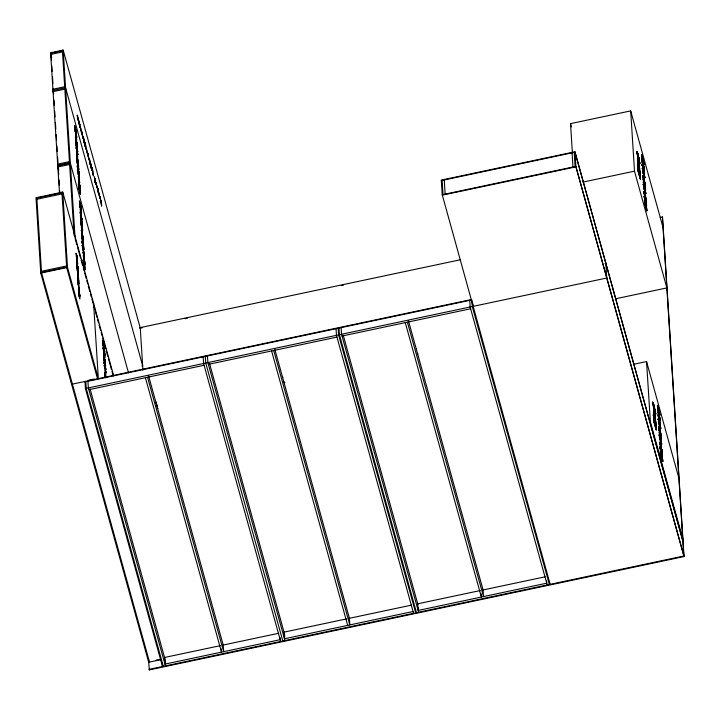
<?xml version="1.0" encoding="UTF-8"?>
<svg xmlns="http://www.w3.org/2000/svg" width="720" height="720" viewBox="0 0 720 720"><rect width="100%" height="100%" fill="white"/><g stroke="black" fill="none" stroke-linecap="round" stroke-linejoin="round"><path stroke-width="1.08" d="M79.371 297.036L79.866 297.891L78.624 293.058L79.254 296.622M643.977 167.913L643.59 167.4L644.112 167.886M645.417 188.604L644.391 184.509M659.844 418.896L659.259 414.936M659.979 418.563L659.457 418.077L659.907 418.896M661.149 439.614L660.609 436.401M661.293 439.281L660.771 438.795L661.095 439.353M644.616 201.87L645.309 205.191L644.751 201.843M660.618 452.52L661.239 455.859L660.897 454.527M85.68 148.023L85.023 144.72M91.647 169.515L90.99 166.221M639.621 166.518L639.45 167.598L639.414 164.853M655.506 418.257L655.038 415.197M644.319 169.434L643.545 164.88M645.498 190.179L644.85 185.598M661.365 440.865L659.754 433.548M637.632 159.354L639.585 167.562M646.794 210.888L646.542 207.342L644.814 201.834M643.122 178.965L644.454 187.002L644.373 184.113M658.872 414.027L659.016 416.97L657.675 408.924M662.67 460.404L661.491 456.111L662.418 460.116M661.626 456.084L661.896 458.199M642.753 162.054L642.78 164.331L641.673 158.274L643.14 166.284L643.005 163.35L643.212 163.755M645.48 188.982L644.067 182.772L644.094 185.049M659.412 415.557L660.051 420.147L658.62 412.731L658.656 415.017M644.499 173.907L642.06 163.89L642.06 164.781M644.346 173.808C645.435 173.268 641.943 160.857 642.105 165.159M645.228 185.418L645.3 184.131M646.245 201.537L644.454 193.635M646.533 206.136L646.029 201.879L644.103 196.119L646.164 204.849M644.733 200.358L646.479 206.172L646.659 205.227M659.808 415.188L657.936 408.888M660.366 424.593L657.927 414.567L660.501 424.566M661.095 436.104L659.304 428.202M662.13 450.504L662.058 452.241L662.058 450.954M660.042 446.814L662.535 456.795L659.97 446.796M637.452 155.16L637.587 157.077M638.388 157.869C640.332 166.275 637.119 157.563 637.533 155.142M655.065 413.289L654.966 411.093L655.092 412.875M644.076 181.602L645.111 184.248L642.789 175.392L643.734 180.9L645.354 185.391M642.924 175.365L643.077 177.453M645.723 200.439C647.622 203.706 644.355 189.576 643.806 192.402M643.941 191.484L645.462 199.575M653.229 402.912L653.346 405.225L653.292 402.921L654.399 406.467M637.587 153.486L638.928 158.823L637.506 153.441L637.902 155.457M653.472 404.082L654.795 409.5L653.337 404.109L654.066 407.808M637.893 157.275L639.045 161.424L637.776 156.078M653.751 406.917L654.858 412.011M653.625 406.845L653.94 408.843M644.319 173.403L642.303 165.042L644.247 172.773M642.429 165.015L642.636 166.734M643.212 176.544L645.057 184.23M645.759 199.944L644.022 192.762L644.418 193.086M659.619 414.189L657.72 406.494L659.772 414.495M659.007 427.302L659.673 431.271M662.391 456.696L660.213 447.957L660.744 448.893M644.031 163.791L643.851 164.727L641.718 155.835L643.797 163.53L642.762 160.884M644.976 184.284L643.149 176.706M646.146 200.277L644.157 192.735M658.116 407.313L659.664 414.216L657.585 406.521M282.69 377.604L282.852 377.073M416.367 349.263L416.529 348.741M637.911 163.188C638.136 161.199 639.648 171.441 638.316 165.159M654.552 416.358L653.715 413.082L654.615 418.077L654.894 417.645L655.65 420.03L654.804 418.743L655.65 420.03M655.515 420.057L654.831 417.609M660.231 451.953L660.474 451.341L662.283 457.407M646.371 209.979L646.974 210.762M639.135 159.759L639.171 159.318M645.48 206.226L645.651 205.38L646.407 207.945M662.841 460.845L662.796 461.538L660.402 452.331M661.536 456.777L660.627 453.816M155.862 402.921L156.51 402.111M653.769 411.084L654.282 411.984L653.562 409.698L654.183 414.369L653.688 409.671L654.606 412.614M643.878 182.862L644.544 184.374M658.62 412.731L658.458 413.667M142.938 370.179L140.274 328.068L63.18 50.103L50.616 52.767L59.544 193.752M50.643 53.217L62.406 50.724M62.487 51.93L50.724 54.423L51.624 57.663M64.692 86.742L52.929 89.235L53.523 91.395M64.845 89.145L53.082 91.647L53.676 93.807M57.663 164.124L69.435 161.631M57.744 165.33L69.507 162.837M57.852 166.986L69.615 164.493M113.67 375.741L62.739 192.087L36 197.757L40.77 273.105L148.689 662.265L160.425 659.772M36.828 198.036L61.965 192.708M36.909 199.242L62.037 193.914M572.364 152.658L570.528 123.642L630.684 110.889L663.057 227.637M574.965 151.776L441.297 180.108L442.251 195.183L575.919 166.842L574.965 151.776L682.893 540.927M441.324 180.558L575.001 152.226L682.92 541.386M41.463 271.278L66.6 265.95M41.544 272.484L66.672 267.156M40.77 273.105L67.509 267.435L62.739 192.087M637.524 155.268L636.642 151.515L637.479 154.539L637.227 152.253L637.794 153.135L639.135 158.922L637.641 156.105M636.687 152.244L636.777 151.488M641.808 158.247L642.096 159.273L641.673 158.274M639.45 167.598L638.406 161.307M641.862 161.217L643.275 166.257M642.114 161.667L642.096 159.273M639.873 162.666L639.783 163.422L639.045 159.687M638.163 161.793L638.307 163.116L638.091 160.299L639.513 165.123L638.604 161.964M638.802 167.04L638.226 163.26M639.63 172.665L639.756 174.627L637.443 164.16L639.999 172.881L640.404 179.172L637.839 170.451L637.929 169.641L640.404 179.172M639.072 168.039L639.927 171.693L637.992 164.655L638.883 167.364M639.414 166.005L639.459 164.358M637.488 164.952L637.578 164.133M638.037 165.384L638.127 164.628M637.614 166.914L639.927 177.381L637.614 166.914L639.891 174.6M643.14 166.284L643.275 165.708M637.668 167.697L637.749 166.887M638.973 167.139L639.774 169.344M643.311 173.655L642.411 168.21L644.886 177.714L642.861 170.901L643.311 173.655L643.239 172.305M642.699 162.144L644.184 169.461L643.725 167.373M642.303 168.705L642.411 168.21M583.092 182.061L634.5 171.162L630.684 110.889M639.882 170.964L639.792 171.72M640.269 179.199L639.999 172.881M643.023 172.611L643.446 173.628M644.841 176.985L644.751 177.741M643.41 179.991L642.987 178.992M643.176 181.935L644.589 186.975M643.284 184.068C647.091 194.319 645.759 200.124 643.284 184.068L645.021 192.321L643.806 186.516L644.904 190.458M643.32 184.662L643.419 184.041M644.454 187.002L644.58 186.426M645.03 188.091L644.976 188.973L644.904 188.118M645.21 189.891L645.336 194.013M645.264 190.692L645.885 193.509M645.066 193.032L645.471 193.986M645.84 192.78L645.759 193.536M645.435 204.462L644.652 201.069M644.895 201.375L644.409 200.655L646.353 209.439M139.779 327.717L459.945 259.848M660.177 217.404L662.382 216.936L662.535 217.494L684 556.56L149.292 669.897L149.139 669.348L683.847 556.002L662.382 216.936M139.932 328.275L142.137 327.807M185.04 318.708L187.245 318.24M341.271 285.588L343.476 285.129M605.034 263.583L605.835 263.412M141.849 365.913L142.659 365.742L65.565 87.777L53.001 90.441L53.604 92.601M88.767 380.196L94.23 379.035M471.537 299.52L71.604 384.291L71.397 380.97M85.005 381.915L471.861 299.907L472.284 306.54L549.369 584.505M162.297 663.192L162.513 666.513L85.419 388.539L606.762 278.028L605.808 262.962M88.857 389.7L204.084 365.274M208.359 364.365L336.96 337.104M342.036 336.033L470.637 308.772M615.474 298.809L666.873 287.91L634.5 171.162M633.429 364.347L646.551 361.566L678.924 478.314M652.509 402.201C655.425 413.559 650.547 395.343 653.481 405.198M652.554 402.93L652.644 402.174M657.963 409.95L657.549 408.951M657.729 411.903L659.151 416.934M655.74 413.343L655.659 414.099L653.157 402.948M653.904 411.444C654.984 418.959 652.383 404.307 655.335 415.044M654.804 417.699L654.093 413.946M655.623 425.313L653.31 414.846L655.875 423.567L656.136 429.885L653.706 421.137L653.796 420.327L655.938 428.04L653.49 417.6L655.758 425.286L653.49 417.6M654.939 418.716C658.233 431.928 651.096 406.098 654.75 418.05M653.364 415.629L653.445 414.819M653.904 416.07L653.994 415.314M659.016 416.97L659.142 416.385M653.535 418.383L653.616 417.573M659.178 424.332L658.278 418.887L660.762 428.4L658.728 421.587L659.178 424.332L658.98 422.226M659.457 418.077L659.529 418.941L659.592 418.05M658.17 419.382L658.278 418.887M653.706 421.137L653.796 420.327M655.749 421.65L655.659 422.406M655.497 423.342L655.758 425.286M656.136 429.885L655.875 423.567M658.89 423.297L659.313 424.305M660.708 427.671L660.627 428.427M660.141 434.943L660.33 437.688L658.989 429.642M659.277 430.668L658.854 429.669M659.043 432.621L660.456 437.661M659.151 434.745L661.203 444.699L659.151 434.745L661.626 444.222L661.716 443.466M659.808 437.175L661.023 442.971M660.33 437.688L660.456 437.103M660.906 438.768L660.843 439.659L660.771 438.795M661.077 440.568L661.203 444.699M661.302 455.148L662.517 459.315M220.509 645.615L164.538 657.477L164.952 664.11L280.188 639.684L280.044 637.47M222.696 645.147L278.667 633.285M346.689 618.867L284.04 632.142L284.463 638.775L413.055 611.514M348.894 618.399L411.543 605.115M480.366 590.526L417.717 603.81L418.14 610.443L546.732 583.182L546.597 580.968M482.571 590.067L545.22 576.783M156.024 660.249L160.389 659.322M653.904 409.797L654.975 411.84M78.354 119.745L77.76 117.612M657.558 405.351L657.351 406.251M658.656 426.078L660.978 434.421M660.123 420.102L659.673 419.4M644.049 192.672L645.354 196.326M644.382 172.746L642.645 167.409M644.859 200.331C649.107 215.82 643.167 189.558 644.823 199.611M662.571 460.341L662.652 459.288M284.922 382.689L283.716 381.735M157.284 408.15L157.941 408.528M642.834 162.117L642.78 164.331M658.485 412.767L659.097 414.333M417.393 353.394L417.951 353.97M645.498 204.327L646.857 210.564M77.391 155.826L77.733 156.294L76.608 152.244L77.724 158.103M82.161 231.174L82.503 231.642L81.378 227.592L82.494 233.451M105.219 372.591L104.877 372.123L105.876 376.011M105.534 373.734L105.876 374.202L104.886 370.332M644.571 173.907L642.69 168.129M646.317 201.537L643.986 192.753M646.614 206.136L646.146 205.011M661.167 436.104C659.997 435.384 657.423 421.875 659.556 428.004M660.942 436.005L661.167 434.808M662.184 452.214L659.673 442.188L661.995 451.044L660.06 443.889M662.058 452.241L661.59 451.116M662.481 456.822L660.6 451.035L660.069 446.949M645.561 190.134L645.111 188.946M661.437 440.82L660.978 439.632M654.723 412.038L654.84 410.94M655.254 418.167L654.381 412.857L654.777 415.935M638.883 166.995L639.729 168.543M653.373 404.118L654.669 409.527L653.553 406.809M644.688 200.808L645.228 205.2M642.348 165.069L644.265 172.683L642.276 165.132M659.484 414.216L657.522 406.602M660.717 434.808L660.294 431.793M646.848 210.816L645.534 206.127M642.861 175.41L645.03 183.285M643.887 191.529L646.128 199.854M644.436 184.248L644.445 186.453M658.791 414.099L659.817 418.302M660.312 434.934L660.321 437.13M639.378 166.329L638.748 162.54M646.416 209.466L645.786 205.353L646.434 209.115M662.508 460.314L661.851 458.631M660.546 452.547C663.066 461.475 659.169 450.549 660.942 453.231M157.437 406.854L156.663 404.046M644.166 169.281L643.797 168.228M645.237 189.792L645.624 190.152L645.669 189.486M660.033 419.967L659.529 418.941M645.21 185.292L643.032 176.553L645.102 183.681M659.475 414.909L659.916 415.35L657.531 405.585M642.798 162.342L644.175 168.264M659.268 427.653L658.899 427.239L658.953 428.139M659.025 427.383L660.204 430.893M660.582 448.371C659.304 448.893 664.983 464.274 660.834 449.667M644.31 184.275L644.877 185.697M654.939 412.884L654.075 410.49M639.513 165.123L639.171 164.511M655.38 415.8L655.173 415.161L655.245 415.827M660.987 440.118L661.5 440.838L661.491 439.632M642.132 155.808L641.475 154.674L641.52 155.952M658.008 406.485L657.423 405.378L659.259 414.288M660.915 435.6L658.755 426.222M105.309 377.451L104.895 376.551L104.931 377.541M655.317 417.951L654.282 411.984M661.707 456.408L662.472 460.251M653.715 407.187L654.633 410.58M658.404 416.169L660.114 423.45L658.278 415.791M660.735 434.484L659.151 428.49M660.258 435.186L660.618 435.897M654.786 412.47L653.931 409.356M643.032 161.847C645.615 169.974 639.9 147.312 642.384 158.949M661.455 450.108L660.051 443.322L661.941 450.126M660.618 448.92L661.923 453.213M661.527 453.969L662.157 455.679L661.923 453.843M637.758 154.071L638.784 158.355M655.218 417.681L654.363 412.722M643.185 164.106L643.95 167.625M660.366 435.51L660.744 436.374M638.343 160.506C637.155 155.898 638.019 165.123 638.442 163.089M642.249 156.636L643.914 164.7L641.61 154.647L643.086 159.183M645.327 199.179L644.31 196.101L644.616 199.224M659.943 432.279L660.978 434.934L661.032 433.944M642.276 168.237L644.886 177.714M636.642 151.515L637.659 155.241M638.919 159.714L639.918 163.395M639.783 163.422L637.758 156.357M637.848 162.405L638.091 163.287M637.992 164.655L639.927 171.693M637.443 164.16L639.864 172.908M637.794 169.668L640.062 177.354M658.143 418.914L660.762 428.4M654.786 410.4L655.794 414.072M654.831 411.12L655.659 414.099M654.624 413.217L655.245 417.015L654.849 416.25M653.715 413.082L653.967 413.973M653.859 415.341L655.794 422.37M661.761 444.195L661.041 442.125L661.338 444.672M653.31 414.846L655.74 423.594M653.661 420.354L656.271 429.849M570.528 123.642L571.428 126.882M682.74 538.596L650.367 421.848L646.551 361.566M683.82 555.543L575.892 166.392L442.215 194.724L550.17 584.334M575.919 166.842L684 556.56M547.227 584.955L470.142 306.99L469.719 300.357M408.483 320.94L483.084 589.95L483.507 596.583L407.403 322.173M405.27 322.623L481.365 597.033M343.224 335.187L417.915 604.503M418.635 612.216L341.541 334.251L341.127 327.618M416.493 612.675L339.408 334.701L338.958 327.618M415.692 612.846L338.607 334.872L338.184 328.239M413.55 613.296L336.465 335.322L336.042 328.698M274.806 349.281L349.407 618.291L349.83 624.915L273.726 350.505M271.593 350.964L347.688 625.374M209.547 363.528L284.535 633.924L284.742 637.236M284.958 640.557L207.864 362.583L207.45 355.959M282.816 641.007L205.731 363.042L205.281 355.959M280.674 641.466L203.589 363.492L203.175 356.859M100.377 197.883L100.062 196.758L101.277 202.797L101.133 200.637L101.385 201.537L101.682 206.163L100.377 201.456L100.341 200.925L100.962 201.843L100.548 199.71M148.617 376.029L223.218 645.039L223.641 651.672L147.537 377.262M145.404 377.712L221.499 652.122L221.292 648.81M50.913 53.847L51.516 56.007M50.949 54.297L51.543 56.457M128.529 372.951L70.335 163.125L57.771 165.789L58.671 169.029M58.149 168.075L58.752 170.235M75.105 238.473L76.905 244.962M77.508 247.122L80.505 257.94M81.108 260.1L82.602 265.509M83.205 267.669L84.105 270.918M84.708 273.078L86.202 278.487M86.805 280.647L87.705 283.896M88.308 286.056L89.802 291.465M90.405 293.634L91.305 296.874M91.908 299.034L93.402 304.443M94.005 306.612L94.905 309.852M95.508 312.021L97.002 317.421M97.605 319.59L98.505 322.83M99.108 324.999L100.602 330.408M101.205 332.568L102.105 335.808M102.699 337.977L104.202 343.386M104.805 345.546L105.705 348.795M106.299 350.955L107.802 356.364M108.405 358.524L111.402 369.342M112.005 371.502L113.202 375.831M67.509 267.435L98.343 378.63L93.573 303.282M90.045 388.863L165.033 659.259L165.24 662.571M165.447 665.883L88.362 387.918L87.939 381.285M163.314 666.342L86.22 388.368L85.806 381.744M638.271 161.334L637.956 160.326L637.947 161.307M642.483 159.867L642.897 160.857M661.392 452.97L660.321 448.218M105.678 377.802L104.859 373.86L105.948 377.415M638.208 159.813L639.144 162.612L639.198 160.947M659.745 429.165L660.699 432.972M661.149 449.118L659.808 442.161L661.995 450.54M643.563 164.979L642.87 163.377L643.14 165.735M659.439 415.656L658.737 414.063L659.007 416.412M637.893 155.988L638.199 157.122M654.255 408.546L654.813 411.615M79.47 124.119C78.336 120.861 80.271 129.636 79.677 125.073M642.618 159.84L641.727 156.402M643.797 180.585L643.374 178.92M638.982 165.573L639.243 166.356L638.505 162.171L638.91 165.258M642.24 161.631L642.915 164.304M645.579 200.646L646.416 204.975L644.337 197.271L646.308 204.714M106.065 377.478L104.67 372.951L105.408 377.253M644.697 184.977L645.399 188.361M645.444 197.226L645.984 199.827M638.793 163.224L639.288 166.302M654.66 413.901L655.155 416.988L654.921 414.414M103.545 350.793L103.059 347.274L104.76 354.69L104.616 352.422L104.841 353.223L105.03 356.283L103.275 348.237L103.671 351.297L103.662 350.802M638.163 159.093L637.857 157.698M654.039 409.77L653.4 405.819L653.364 407.178M660.726 436.275L661.005 437.58M643.266 160.461L643.851 163.44M661.068 453.789L660.411 451.305L660.402 453.303M654.327 415.809L653.85 413.055M79.641 124.407L79.74 124.884M638.271 162.918L637.785 159.768M653.877 409.077L653.598 407.727M654.426 407.214L654.912 410.031M642.438 168.678L643.158 172.584M658.305 419.355L659.025 423.27M654.417 416.835L654.588 417.735M643.455 184.635L645.201 193.005M657.927 408.204L657.693 406.584M662.283 458.055L662.409 458.694M642.573 166.995L642.303 165.546M77.022 260.28L76.428 257.814L77.697 263.583L77.247 261.144M637.614 154.512L637.362 152.226L639.045 159.714M642.861 170.901L642.978 171.576M81.225 224.901L81.576 227.052L80.766 222.822L82.701 230.247L82.665 229.68M77.409 270.738L77.643 272.106L77.121 269.397L78.336 273.789M78.147 282.357L78.372 283.734L77.859 281.025L79.074 285.417M91.053 166.023L90.909 164.439L91.881 168.192L90.729 163.467L91.863 170.73L90.891 166.788L90.927 167.337M85.086 144.531L84.951 142.938L85.914 146.691L84.762 141.966L85.905 149.229L84.924 145.296L84.96 145.836M661.293 438.327L661.356 439.659M661.275 439.047L659.934 433.458L659.736 434.061M638.847 167.022L637.983 162.369M644.229 185.022L643.995 183.033M646.605 208.314L646.704 209.664L645.642 206.055M658.638 414.027L658.782 414.99M659.961 435.735L659.898 434.358M661.329 454.437L661.437 455.112M645.237 183.708L645.246 185.229M661.41 456.804L662.661 461.565L662.742 459.864M637.695 156.942L637.758 156.159M661.851 450.504L659.898 443.646M659.817 434.772L659.862 433.71M660.15 448.038L660.078 447.318M643.59 167.4L643.662 168.255M644.94 188.901L644.985 189.702M660.807 439.587L660.861 440.388M639.594 168.579L639.648 169.38M655.812 426.069L655.938 428.04M574.2 152.397L575.091 166.563M572.058 152.847L572.958 167.013M472.914 303.732L473.085 306.369M481.158 593.721L481.302 595.935M444.258 179.937L445.158 194.103M442.125 180.396L443.016 194.553M418.356 607.797L418.491 610.011M149.463 661.644L149.499 662.094L41.571 272.934L36.801 197.586M148.482 658.935L149.292 669.897M97.506 378.342L97.542 378.792L66.699 267.606L61.929 192.258M77.499 116.244L77.427 115.137L78.588 120.573L77.913 120.456L77.238 115.326L77.274 115.848M79.938 299.088L78.75 295.101M84.969 381.456L85.419 388.539M63.18 50.103L75.042 237.357M62.379 50.274L74.097 235.314M51.219 56.196L51.489 60.552M51.831 65.988L52.182 71.433M52.524 76.869L52.938 83.394M53.28 88.839L53.415 91.008M54 100.116L54.351 105.687M54.702 111.267L55.053 116.838M55.404 122.418L55.827 129.105M56.187 134.685L56.538 140.256M56.889 145.836L57.24 151.407M57.6 156.987L57.951 162.558M58.338 168.768L58.698 174.348M59.049 179.919L59.4 185.499M59.751 191.07L59.895 193.302M654.309 413.775L654.183 414.369M76.635 136.332L76.806 137.493L74.934 129.519L76.104 135.036L75.087 130.383L75.906 134.028L75.879 132.777A5.166 0.495 78 0 1 76.302 134.433L76.635 136.332M79.515 190.413L80.442 194.463L78.543 187.632L78.507 187.02L79.335 190.008L78.345 184.446L80.28 191.988L79.515 190.413M81.405 211.68L81.576 212.841L79.704 204.867L80.874 210.384L79.884 205.713L80.676 209.376L80.649 208.125A5.166 0.495 78 0 1 81.072 209.781L81.405 211.68M84.285 265.761L85.212 269.811L83.313 262.98L83.277 262.368L84.105 265.356L83.115 259.794L85.05 267.336L84.285 265.761M77.382 166.68L77.823 169.722L77.211 165.708L78.912 173.115L78.768 170.847L78.993 171.657L79.191 174.717L77.382 166.68M82.152 242.028L82.593 245.07L81.981 241.056L83.682 248.463L83.538 246.195L83.763 247.005L83.961 250.065L82.152 242.028M93.231 174.618C92.259 171.801 93.762 173.142 92.052 167.877L93.411 175.941L93.231 174.618M95.697 183.33L95.661 183.888L94.554 180.54L95.445 182.997L94.356 176.742L95.697 183.33M78.705 168.984L78.399 168.579C79.893 174.051 77.229 160.362 77.769 166.185L76.905 161.451L78.705 168.984M83.475 244.332L83.169 243.927C84.672 249.39 81.99 235.719 82.539 241.533L81.675 236.799L83.475 244.332M97.551 188.568L98.244 192.258L97.551 188.568M94.572 177.84L95.31 181.584L94.572 177.84M96.075 183.24L96.876 187.155L96.075 183.24M99.018 193.86L99.819 197.775L99.018 193.86M79.47 178.875L77.4 170.037L79.47 178.875M79.344 289.503L78.021 283.842L79.344 289.503M84.24 254.223L82.17 245.385L84.24 254.223M81.792 131.616L82.998 138.348L81.792 131.616M83.259 136.926L84.465 143.658L83.259 136.926M87.75 153.117L88.956 159.849L87.75 153.117M89.226 158.427L90.432 165.159L89.226 158.427M78.777 120.762L80.037 127.62L78.993 122.382A5.166 0.495 78 0 1 79.002 121.653L79.911 124.92L78.777 120.762M82.026 132.489L82.782 137.412L82.026 132.489M83.493 137.799L84.249 142.722L83.493 137.799M87.984 153.99L88.74 158.913L87.984 153.99M89.46 159.3L90.216 164.223L89.46 159.3M97.137 187.857L95.859 182.151L97.137 187.857M100.089 198.477L98.802 192.762L100.089 198.477M79.704 182.628L78.309 176.643L79.704 182.628M80.163 189.819L78.759 183.834L80.163 189.819M79.497 291.897L78.597 288.072L79.497 291.897M79.785 296.505L78.894 292.671L79.785 296.505M84.474 257.976L83.079 251.991L84.474 257.976M84.933 265.167L83.529 259.182L84.933 265.167M97.335 187.542L98.622 194.139L98.325 189.504L98.091 188.667L98.199 190.296L97.335 187.542M79.272 178.11L78.255 173.97L79.272 178.11M79.218 289.008L78.57 286.362L79.218 289.008M84.042 253.458L83.025 249.318L84.042 253.458M77.292 144.558L75.375 136.881L77.292 144.558M77.526 148.158L75.6 140.472L77.526 148.158M77.751 151.758L75.825 144.072L77.751 151.758M78.444 162.729L76.518 155.043L78.444 162.729M78.669 166.329L76.752 158.643L78.669 166.329M82.062 219.906L80.145 212.229L82.062 219.906M77.364 258.21L76.131 253.296L77.364 258.21M77.508 260.514L76.275 255.6L77.508 260.514M82.296 223.506L80.37 215.82L82.296 223.506M82.521 227.106L80.595 219.42L82.521 227.106M77.949 267.534L76.725 262.62L77.949 267.534M78.102 269.838L76.869 264.924L78.102 269.838M78.246 272.142L77.013 267.228L78.246 272.142M83.214 238.077L81.288 230.391L83.214 238.077M78.687 279.162L77.454 274.248L78.687 279.162M83.439 241.677L81.522 233.991L83.439 241.677M78.831 281.466L77.607 276.552L78.831 281.466M78.984 283.77L77.751 278.856L78.984 283.77M104.517 347.895L102.591 340.218L104.517 347.895M104.742 351.495L102.825 343.809L104.742 351.495M105.444 362.466L103.518 354.789L105.444 362.466M105.669 366.066L103.743 358.38L105.669 366.066M105.894 369.666L103.977 361.98L105.894 369.666M79.506 181.818L78.489 177.57L79.506 181.818M79.965 189.009L78.948 184.761L79.965 189.009M79.371 291.384L78.723 288.666L79.371 291.384M84.276 257.166L83.259 252.918L84.276 257.166M79.659 295.983L79.011 293.265L79.659 295.983M84.735 264.357L83.718 260.109L84.735 264.357M79.731 185.337L78.678 181.116L79.731 185.337M84.501 260.685L83.448 256.464L84.501 260.685M79.515 293.634L78.84 290.934L79.515 293.634M79.92 186.066L80.505 189.081L78.525 180.198L79.92 186.066M84.69 261.414L85.275 264.429L83.295 255.546L84.69 261.414M79.632 294.102L80.01 296.028L78.741 290.34L79.632 294.102M75.564 137.781L77.076 143.82L75.6 137.799M75.789 141.381L77.31 147.42L75.825 141.399M76.014 144.981L77.535 151.011L76.05 144.999M76.707 155.952L78.228 161.991L76.752 155.97M76.941 159.552L78.453 165.582L76.977 159.57M80.334 213.129L81.846 219.168L80.37 213.147M80.559 216.729L82.08 222.768L80.559 216.729M80.784 220.329L82.305 226.359L80.784 220.329M81.477 231.3L82.998 237.339L81.477 231.3M76.257 253.881L77.229 257.742L76.311 253.953M76.401 256.176L77.373 260.037L76.419 256.185M81.711 234.9L83.223 240.93L81.711 234.9M76.842 263.205L77.814 267.066L76.869 263.214M76.986 265.5L77.958 269.37L76.986 265.5M77.13 267.804L78.111 271.665L77.193 267.885M77.58 274.833L78.552 278.694L77.607 274.842M77.724 277.128L78.696 280.989L77.751 277.137M77.868 279.432L78.84 283.293L77.895 279.441M102.78 341.118L104.301 347.157L102.825 341.136M103.014 344.718L104.535 350.757L103.05 344.736M103.707 355.689L105.228 361.728L103.743 355.707M103.932 359.289L105.453 365.328L103.968 359.307M104.166 362.889L105.678 368.919L104.202 362.898M80.748 128.889L80.406 128.421L81.531 132.471L80.28 126.432L80.748 128.889M86.715 150.39L86.373 149.922L87.498 153.972L86.238 147.933L86.715 150.39M75.924 136.521L75.582 136.053L76.707 140.121L75.456 134.073L75.924 136.521M80.694 211.869L80.352 211.401L81.477 215.469L80.226 209.421L80.694 211.869M77.076 262.395L77.58 264.699L76.779 260.829L77.076 262.395M77.814 274.023L78.318 276.327L77.517 272.457L77.814 274.023M104.076 354.429L103.725 353.952L104.859 358.029L103.608 351.981L104.076 354.429M76.014 130.059L74.61 125.487L76.212 133.263L76.014 130.059M75.87 130.482L75.015 127.404L75.96 131.931L75.87 130.482M77.895 154.332L75.996 147.474L77.931 154.899L77.895 154.332M80.784 205.407L79.38 200.835L80.982 208.611L80.784 205.407M80.64 205.83L79.785 202.752L80.73 207.279L80.64 205.83M106.047 372.24L104.139 365.382L106.083 372.807L106.047 372.24"/></g></svg>
